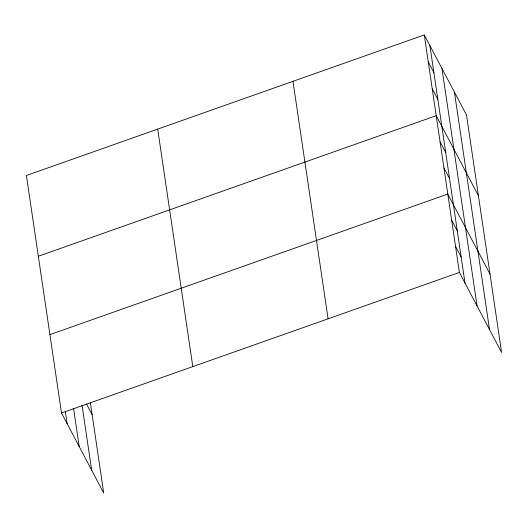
<?xml version="1.0" encoding="UTF-8"?>
<svg xmlns="http://www.w3.org/2000/svg" width="528" height="528" viewBox="0 0 528 528"><rect width="100%" height="100%" fill="white"/><g stroke="black" fill="none" stroke-linecap="round" stroke-linejoin="round"><path stroke-width="0.79" d="M424.274 34.934L459.38 272.435L501.6 352.506L466.495 115.005L424.274 34.934L26.4 175.494L61.505 412.995L103.726 493.066L90.38 402.818M38.339 256.245L436.214 115.685L478.427 195.756M49.922 334.62L447.797 194.06L490.017 274.131M61.505 412.995L459.38 272.435M428.254 61.849L433.877 72.514M432.234 88.763L437.857 99.429M440.075 141.808L445.698 152.473M443.936 167.93L449.559 178.596M451.658 220.183L457.281 230.848M455.519 246.312L461.142 256.978M86.48 403.953L92.136 414.691M454.417 92.096L489.522 329.604M441.976 68.501L477.081 306.002M429.898 45.593L465.003 283.1M292.974 81.319L328.086 318.82M157.7 129.109L192.806 366.61M82.051 405.247L91.648 470.164M73.59 408.566L79.207 446.569M65.261 410.995L67.129 423.661"/></g></svg>
